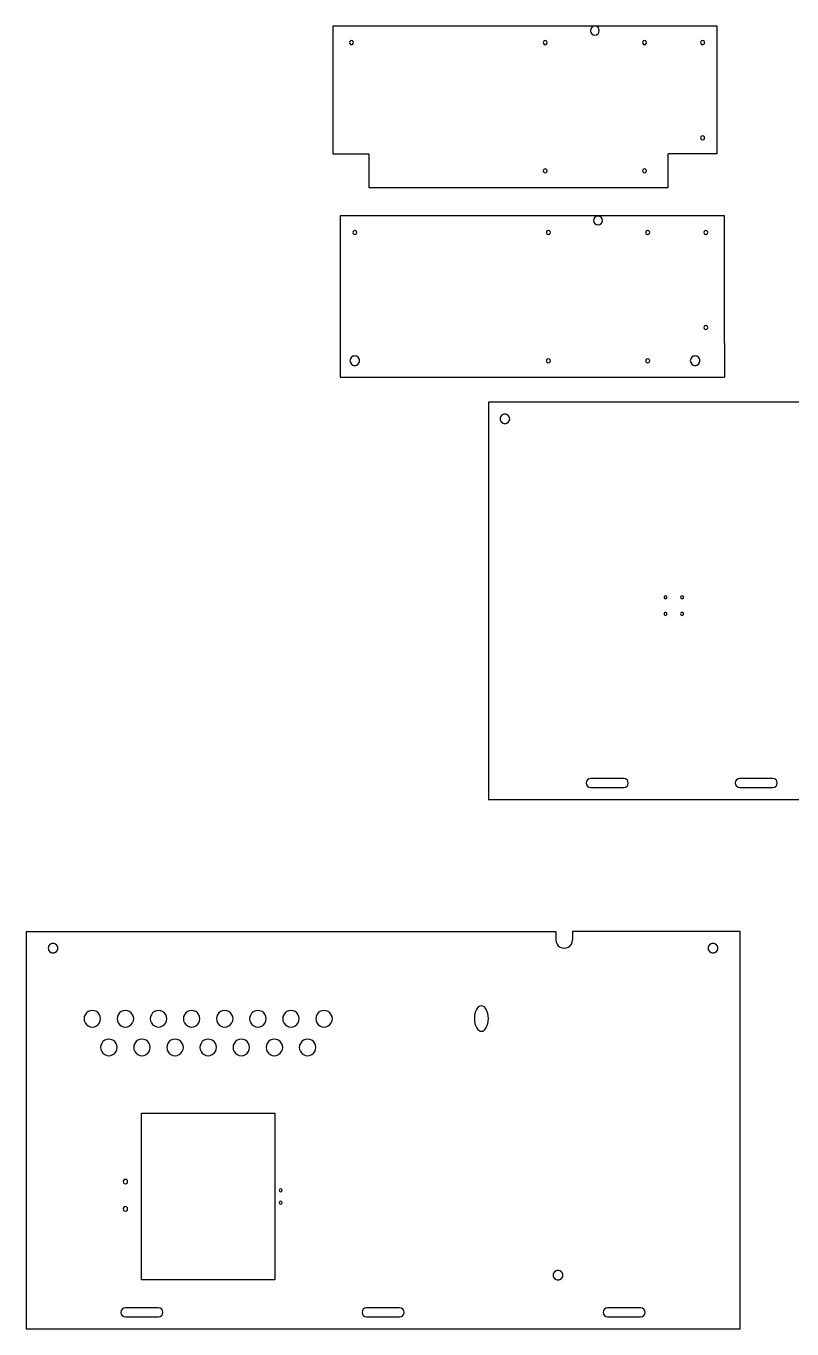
# Model space of a CAD drawing. Extents: x -891 to 831, y 0 to 1780.
# Drawn here: x -891 to -303, y 781 to 1780 of the extents above; entities that cross this region are included whole.
import ezdxf

# ---------------------------------------------------------------- set-up
doc = ezdxf.new("R2010")
doc.units = 0

msp = doc.modelspace()

# ---------------------------------------------------------------- linework, layer by layer
at = {"layer": 'Sketch055'}
for p, q in [((-890.857, 1085.41), (-484.458, 1085.41)), ((-890.857, 1085.41), (-890.857, 780.61)), ((-484.458, 1085.41), (-484.458, 1079.06)), ((-343.234, 1085.41), (-471.758, 1085.41)), ((-471.758, 1085.41), (-471.758, 1079.06)), ((-343.234, 780.61), (-343.234, 1085.41)), ((-873.763106, 1073.451311), (-873.83899, 1072.71)), ((-873.83899, 1072.71), (-873.763106, 1071.968689)), ((-873.547817, 1074.141641), (-873.763106, 1073.451311)), ((-873.763106, 1071.968689), (-873.547817, 1071.278359)), ((-872.758123, 1075.31035), (-873.547817, 1074.141641)), ((-873.547817, 1071.278359), (-872.758123, 1070.10965)), ((-871.588114, 1076.098117), (-872.758123, 1075.31035)), ((-872.758123, 1070.10965), (-871.588114, 1069.321883)), ((-870.89743, 1076.312269), (-871.588114, 1076.098117)), ((-870.155995, 1076.386931), (-870.89743, 1076.312269)), ((-869.41456, 1076.312269), (-870.155995, 1076.386931)), ((-868.723876, 1076.098117), (-869.41456, 1076.312269)), ((-867.553867, 1075.31035), (-868.723876, 1076.098117)), ((-868.723876, 1069.321883), (-867.553867, 1070.10965)), ((-866.764173, 1074.141641), (-867.553867, 1075.31035)), ((-867.553867, 1070.10965), (-866.764173, 1071.278359)), ((-866.548884, 1073.451311), (-866.764173, 1074.141641)), ((-866.764173, 1071.278359), (-866.548884, 1071.968689)), ((-866.473, 1072.71), (-866.548884, 1073.451311)), ((-866.548884, 1071.968689), (-866.473, 1072.71)), ((-866.473, 1072.71), (-866.473, 1072.71)), ((-484.458, 1079.06), (-484.238186, 1077.403176)), ((-484.238186, 1077.403176), (-483.607254, 1075.885005)), ((-483.607254, 1075.885005), (-482.607943, 1074.579519)), ((-482.607943, 1074.579519), (-481.282995, 1073.560747)), ((-481.282995, 1073.560747), (-479.738239, 1072.922694)), ((-479.738239, 1072.922694), (-478.108, 1072.71001)), ((-478.108, 1072.71001), (-476.477761, 1072.922694)), ((-476.477761, 1072.922694), (-474.933005, 1073.560747)), ((-474.933005, 1073.560747), (-473.608057, 1074.579519)), ((-473.608057, 1074.579519), (-472.608747, 1075.885005)), ((-472.608747, 1075.885005), (-471.977818, 1077.403176)), ((-471.977818, 1077.403176), (-471.75801, 1079.06)), ((-367.542106, 1073.451311), (-367.61799, 1072.71)), ((-367.61799, 1072.71), (-367.542106, 1071.968689)), ((-367.326817, 1074.141641), (-367.542106, 1073.451311)), ((-367.542106, 1071.968689), (-367.326817, 1071.278359)), ((-366.537123, 1075.31035), (-367.326817, 1074.141641)), ((-367.326817, 1071.278359), (-366.537123, 1070.10965)), ((-365.367114, 1076.098117), (-366.537123, 1075.31035)), ((-366.537123, 1070.10965), (-365.367114, 1069.321883)), ((-364.67643, 1076.312269), (-365.367114, 1076.098117)), ((-363.934995, 1076.386931), (-364.67643, 1076.312269)), ((-363.19356, 1076.312269), (-363.934995, 1076.386931)), ((-362.502876, 1076.098117), (-363.19356, 1076.312269)), ((-361.332867, 1075.31035), (-362.502876, 1076.098117)), ((-362.502876, 1069.321883), (-361.332867, 1070.10965)), ((-360.543173, 1074.141641), (-361.332867, 1075.31035)), ((-361.332867, 1070.10965), (-360.543173, 1071.278359)), ((-360.327884, 1073.451311), (-360.543173, 1074.141641)), ((-360.543173, 1071.278359), (-360.327884, 1071.968689)), ((-360.252, 1072.71), (-360.327884, 1073.451311)), ((-360.327884, 1071.968689), (-360.252, 1072.71)), ((-360.252, 1072.71), (-360.252, 1072.71)), ((-871.588114, 1069.321883), (-870.89743, 1069.107731)), ((-870.89743, 1069.107731), (-870.155995, 1069.033069)), ((-870.155995, 1069.033069), (-869.41456, 1069.107731)), ((-869.41456, 1069.107731), (-868.723876, 1069.321883)), ((-365.367114, 1069.321883), (-364.67643, 1069.107731)), ((-364.67643, 1069.107731), (-363.934995, 1069.033069)), ((-363.934995, 1069.033069), (-363.19356, 1069.107731)), ((-363.19356, 1069.107731), (-362.502876, 1069.321883)), ((-846.187182, 1020.166824), (-846.40699, 1018.51)), ((-845.556253, 1021.684995), (-846.187182, 1020.166824)), ((-844.556943, 1022.990481), (-845.556253, 1021.684995)), ((-843.231995, 1024.009253), (-844.556943, 1022.990481)), ((-841.687239, 1024.647306), (-843.231995, 1024.009253)), ((-840.057, 1024.85999), (-841.687239, 1024.647306)), ((-838.426761, 1024.647306), (-840.057, 1024.85999)), ((-836.882005, 1024.009253), (-838.426761, 1024.647306)), ((-835.557057, 1022.990481), (-836.882005, 1024.009253)), ((-834.557746, 1021.684995), (-835.557057, 1022.990481)), ((-833.926814, 1020.166824), (-834.557746, 1021.684995)), ((-833.707, 1018.51), (-833.926814, 1020.166824)), ((-820.787182, 1020.166824), (-821.00699, 1018.51)), ((-820.156253, 1021.684995), (-820.787182, 1020.166824)), ((-819.156943, 1022.990481), (-820.156253, 1021.684995)), ((-817.831995, 1024.009253), (-819.156943, 1022.990481)), ((-816.287239, 1024.647306), (-817.831995, 1024.009253)), ((-814.657, 1024.85999), (-816.287239, 1024.647306)), ((-813.026761, 1024.647306), (-814.657, 1024.85999)), ((-811.482005, 1024.009253), (-813.026761, 1024.647306)), ((-810.157057, 1022.990481), (-811.482005, 1024.009253)), ((-809.157746, 1021.684995), (-810.157057, 1022.990481)), ((-808.526814, 1020.166824), (-809.157746, 1021.684995)), ((-808.307, 1018.51), (-808.526814, 1020.166824)), ((-795.387182, 1020.166824), (-795.60699, 1018.51)), ((-794.756253, 1021.684995), (-795.387182, 1020.166824)), ((-793.756943, 1022.990481), (-794.756253, 1021.684995)), ((-792.431995, 1024.009253), (-793.756943, 1022.990481)), ((-790.887239, 1024.647306), (-792.431995, 1024.009253)), ((-789.257, 1024.85999), (-790.887239, 1024.647306)), ((-787.626761, 1024.647306), (-789.257, 1024.85999)), ((-786.082005, 1024.009253), (-787.626761, 1024.647306)), ((-784.757057, 1022.990481), (-786.082005, 1024.009253)), ((-783.757746, 1021.684995), (-784.757057, 1022.990481)), ((-783.126814, 1020.166824), (-783.757746, 1021.684995)), ((-782.907, 1018.51), (-783.126814, 1020.166824)), ((-769.987182, 1020.166824), (-770.20699, 1018.51)), ((-769.356253, 1021.684995), (-769.987182, 1020.166824)), ((-768.356943, 1022.990481), (-769.356253, 1021.684995)), ((-767.031995, 1024.009253), (-768.356943, 1022.990481)), ((-765.487239, 1024.647306), (-767.031995, 1024.009253)), ((-763.857, 1024.85999), (-765.487239, 1024.647306)), ((-762.226761, 1024.647306), (-763.857, 1024.85999)), ((-760.682005, 1024.009253), (-762.226761, 1024.647306)), ((-759.357057, 1022.990481), (-760.682005, 1024.009253)), ((-758.357746, 1021.684995), (-759.357057, 1022.990481)), ((-757.726814, 1020.166824), (-758.357746, 1021.684995)), ((-757.507, 1018.51), (-757.726814, 1020.166824)), ((-744.587182, 1020.166824), (-744.80699, 1018.51)), ((-743.956253, 1021.684995), (-744.587182, 1020.166824)), ((-742.956943, 1022.990481), (-743.956253, 1021.684995)), ((-741.631995, 1024.009253), (-742.956943, 1022.990481)), ((-740.087239, 1024.647306), (-741.631995, 1024.009253)), ((-738.457, 1024.85999), (-740.087239, 1024.647306)), ((-736.826761, 1024.647306), (-738.457, 1024.85999)), ((-735.282005, 1024.009253), (-736.826761, 1024.647306)), ((-733.957057, 1022.990481), (-735.282005, 1024.009253)), ((-732.957746, 1021.684995), (-733.957057, 1022.990481)), ((-732.326814, 1020.166824), (-732.957746, 1021.684995)), ((-732.107, 1018.51), (-732.326814, 1020.166824)), ((-719.187182, 1020.166824), (-719.40699, 1018.51)), ((-718.556253, 1021.684995), (-719.187182, 1020.166824)), ((-717.556943, 1022.990481), (-718.556253, 1021.684995)), ((-716.231995, 1024.009253), (-717.556943, 1022.990481)), ((-714.687239, 1024.647306), (-716.231995, 1024.009253)), ((-713.057, 1024.85999), (-714.687239, 1024.647306)), ((-711.426761, 1024.647306), (-713.057, 1024.85999)), ((-709.882005, 1024.009253), (-711.426761, 1024.647306)), ((-708.557057, 1022.990481), (-709.882005, 1024.009253)), ((-707.557746, 1021.684995), (-708.557057, 1022.990481)), ((-706.926814, 1020.166824), (-707.557746, 1021.684995)), ((-706.707, 1018.51), (-706.926814, 1020.166824)), ((-693.787182, 1020.166824), (-694.00699, 1018.51)), ((-693.156253, 1021.684995), (-693.787182, 1020.166824)), ((-692.156943, 1022.990481), (-693.156253, 1021.684995)), ((-690.831995, 1024.009253), (-692.156943, 1022.990481)), ((-689.287239, 1024.647306), (-690.831995, 1024.009253)), ((-687.657, 1024.85999), (-689.287239, 1024.647306)), ((-686.026761, 1024.647306), (-687.657, 1024.85999)), ((-684.482005, 1024.009253), (-686.026761, 1024.647306)), ((-683.157057, 1022.990481), (-684.482005, 1024.009253)), ((-682.157746, 1021.684995), (-683.157057, 1022.990481)), ((-681.526814, 1020.166824), (-682.157746, 1021.684995)), ((-681.307, 1018.51), (-681.526814, 1020.166824)), ((-668.387182, 1020.166824), (-668.60699, 1018.51)), ((-667.756253, 1021.684995), (-668.387182, 1020.166824)), ((-666.756943, 1022.990481), (-667.756253, 1021.684995)), ((-665.431995, 1024.009253), (-666.756943, 1022.990481)), ((-663.887239, 1024.647306), (-665.431995, 1024.009253)), ((-662.257, 1024.85999), (-663.887239, 1024.647306)), ((-660.626761, 1024.647306), (-662.257, 1024.85999)), ((-659.082005, 1024.009253), (-660.626761, 1024.647306)), ((-657.757057, 1022.990481), (-659.082005, 1024.009253)), ((-656.757746, 1021.684995), (-657.757057, 1022.990481)), ((-656.126814, 1020.166824), (-656.757746, 1021.684995)), ((-655.907, 1018.51), (-656.126814, 1020.166824)), ((-546.832634, 1020.711198), (-546.941003, 1018.738482)), ((-546.52183, 1022.548593), (-546.832634, 1020.711198)), ((-546.030039, 1024.211303), (-546.52183, 1022.548593)), ((-545.378711, 1025.659968), (-546.030039, 1024.211303)), ((-544.589296, 1026.855226), (-545.378711, 1025.659968)), ((-543.683241, 1027.757715), (-544.589296, 1026.855226)), ((-542.681997, 1028.328073), (-543.683241, 1027.757715)), ((-541.607013, 1028.52694), (-542.681997, 1028.328073)), ((-540.532029, 1028.328073), (-541.607013, 1028.52694)), ((-539.530785, 1027.757715), (-540.532029, 1028.328073)), ((-538.624731, 1026.855226), (-539.530785, 1027.757715)), ((-537.835315, 1025.659968), (-538.624731, 1026.855226)), ((-537.183987, 1024.211303), (-537.835315, 1025.659968)), ((-536.692197, 1022.548593), (-537.183987, 1024.211303)), ((-536.381392, 1020.711198), (-536.692197, 1022.548593)), ((-536.273023, 1018.738482), (-536.381392, 1020.711198)), ((-846.40699, 1018.51), (-846.187179, 1016.853176)), ((-846.187179, 1016.853176), (-845.556248, 1015.335005)), ((-845.556248, 1015.335005), (-844.556938, 1014.029519)), ((-844.556938, 1014.029519), (-843.23199, 1013.010747)), ((-843.23199, 1013.010747), (-841.687234, 1012.372694)), ((-841.687234, 1012.372694), (-840.056995, 1012.16001)), ((-840.056995, 1012.16001), (-838.426756, 1012.372694)), ((-838.426756, 1012.372694), (-836.882, 1013.010747)), ((-836.882, 1013.010747), (-835.557052, 1014.029519)), ((-835.557052, 1014.029519), (-834.557742, 1015.335005)), ((-834.557742, 1015.335005), (-833.926813, 1016.853176)), ((-833.926813, 1016.853176), (-833.707005, 1018.51)), ((-833.707005, 1018.51), (-833.707, 1018.51)), ((-821.00699, 1018.51), (-820.787179, 1016.853176)), ((-820.787179, 1016.853176), (-820.156248, 1015.335005)), ((-820.156248, 1015.335005), (-819.156938, 1014.029519)), ((-819.156938, 1014.029519), (-817.83199, 1013.010747)), ((-817.83199, 1013.010747), (-816.287234, 1012.372694)), ((-816.287234, 1012.372694), (-814.656995, 1012.16001)), ((-814.656995, 1012.16001), (-813.026756, 1012.372694)), ((-813.026756, 1012.372694), (-811.482, 1013.010747)), ((-811.482, 1013.010747), (-810.157052, 1014.029519)), ((-810.157052, 1014.029519), (-809.157742, 1015.335005)), ((-809.157742, 1015.335005), (-808.526813, 1016.853176)), ((-808.526813, 1016.853176), (-808.307005, 1018.51)), ((-808.307005, 1018.51), (-808.307, 1018.51)), ((-795.60699, 1018.51), (-795.387179, 1016.853176)), ((-795.387179, 1016.853176), (-794.756248, 1015.335005)), ((-794.756248, 1015.335005), (-793.756938, 1014.029519)), ((-793.756938, 1014.029519), (-792.43199, 1013.010747)), ((-792.43199, 1013.010747), (-790.887234, 1012.372694)), ((-790.887234, 1012.372694), (-789.256995, 1012.16001)), ((-789.256995, 1012.16001), (-787.626756, 1012.372694)), ((-787.626756, 1012.372694), (-786.082, 1013.010747)), ((-786.082, 1013.010747), (-784.757052, 1014.029519)), ((-784.757052, 1014.029519), (-783.757742, 1015.335005)), ((-783.757742, 1015.335005), (-783.126813, 1016.853176)), ((-783.126813, 1016.853176), (-782.907005, 1018.51)), ((-782.907005, 1018.51), (-782.907, 1018.51)), ((-770.20699, 1018.51), (-769.987179, 1016.853176)), ((-769.987179, 1016.853176), (-769.356248, 1015.335005)), ((-769.356248, 1015.335005), (-768.356938, 1014.029519)), ((-768.356938, 1014.029519), (-767.03199, 1013.010747)), ((-767.03199, 1013.010747), (-765.487234, 1012.372694)), ((-765.487234, 1012.372694), (-763.856995, 1012.16001)), ((-763.856995, 1012.16001), (-762.226756, 1012.372694)), ((-762.226756, 1012.372694), (-760.682, 1013.010747)), ((-760.682, 1013.010747), (-759.357052, 1014.029519)), ((-759.357052, 1014.029519), (-758.357742, 1015.335005)), ((-758.357742, 1015.335005), (-757.726813, 1016.853176)), ((-757.726813, 1016.853176), (-757.507005, 1018.51)), ((-757.507005, 1018.51), (-757.507, 1018.51)), ((-744.80699, 1018.51), (-744.587179, 1016.853176)), ((-744.587179, 1016.853176), (-743.956248, 1015.335005)), ((-743.956248, 1015.335005), (-742.956938, 1014.029519)), ((-742.956938, 1014.029519), (-741.63199, 1013.010747)), ((-741.63199, 1013.010747), (-740.087234, 1012.372694)), ((-740.087234, 1012.372694), (-738.456995, 1012.16001)), ((-738.456995, 1012.16001), (-736.826756, 1012.372694)), ((-736.826756, 1012.372694), (-735.282, 1013.010747)), ((-735.282, 1013.010747), (-733.957052, 1014.029519)), ((-733.957052, 1014.029519), (-732.957742, 1015.335005)), ((-732.957742, 1015.335005), (-732.326813, 1016.853176)), ((-732.326813, 1016.853176), (-732.107005, 1018.51)), ((-732.107005, 1018.51), (-732.107, 1018.51)), ((-719.40699, 1018.51), (-719.187179, 1016.853176)), ((-719.187179, 1016.853176), (-718.556248, 1015.335005)), ((-718.556248, 1015.335005), (-717.556938, 1014.029519)), ((-717.556938, 1014.029519), (-716.23199, 1013.010747)), ((-716.23199, 1013.010747), (-714.687234, 1012.372694)), ((-714.687234, 1012.372694), (-713.056995, 1012.16001)), ((-713.056995, 1012.16001), (-711.426756, 1012.372694)), ((-711.426756, 1012.372694), (-709.882, 1013.010747)), ((-709.882, 1013.010747), (-708.557052, 1014.029519)), ((-708.557052, 1014.029519), (-707.557742, 1015.335005)), ((-707.557742, 1015.335005), (-706.926813, 1016.853176)), ((-706.926813, 1016.853176), (-706.707005, 1018.51)), ((-706.707005, 1018.51), (-706.707, 1018.51)), ((-694.00699, 1018.51), (-693.787179, 1016.853176)), ((-693.787179, 1016.853176), (-693.156248, 1015.335005)), ((-693.156248, 1015.335005), (-692.156938, 1014.029519)), ((-692.156938, 1014.029519), (-690.83199, 1013.010747)), ((-690.83199, 1013.010747), (-689.287234, 1012.372694)), ((-689.287234, 1012.372694), (-687.656995, 1012.16001)), ((-687.656995, 1012.16001), (-686.026756, 1012.372694)), ((-686.026756, 1012.372694), (-684.482, 1013.010747)), ((-684.482, 1013.010747), (-683.157052, 1014.029519)), ((-683.157052, 1014.029519), (-682.157742, 1015.335005)), ((-682.157742, 1015.335005), (-681.526813, 1016.853176)), ((-681.526813, 1016.853176), (-681.307005, 1018.51)), ((-681.307005, 1018.51), (-681.307, 1018.51)), ((-668.60699, 1018.51), (-668.387179, 1016.853176)), ((-668.387179, 1016.853176), (-667.756248, 1015.335005)), ((-667.756248, 1015.335005), (-666.756938, 1014.029519)), ((-666.756938, 1014.029519), (-665.43199, 1013.010747)), ((-665.43199, 1013.010747), (-663.887234, 1012.372694)), ((-663.887234, 1012.372694), (-662.256995, 1012.16001)), ((-662.256995, 1012.16001), (-660.626756, 1012.372694)), ((-660.626756, 1012.372694), (-659.082, 1013.010747)), ((-659.082, 1013.010747), (-657.757052, 1014.029519)), ((-657.757052, 1014.029519), (-656.757742, 1015.335005)), ((-656.757742, 1015.335005), (-656.126813, 1016.853176)), ((-656.126813, 1016.853176), (-655.907005, 1018.51)), ((-655.907005, 1018.51), (-655.907, 1018.51)), ((-546.941003, 1018.738482), (-546.832637, 1016.765765)), ((-546.832637, 1016.765765), (-546.521835, 1014.92837)), ((-546.521835, 1014.92837), (-546.030047, 1013.265657)), ((-546.030047, 1013.265657), (-545.378721, 1011.816989)), ((-545.378721, 1011.816989), (-544.589307, 1010.621728)), ((-544.589307, 1010.621728), (-543.683253, 1009.719235)), ((-543.683253, 1009.719235), (-542.68201, 1009.148871)), ((-540.532016, 1009.148871), (-539.530773, 1009.719235)), ((-539.530773, 1009.719235), (-538.62472, 1010.621728)), ((-538.62472, 1010.621728), (-537.835306, 1011.816989)), ((-537.835306, 1011.816989), (-537.18398, 1013.265657)), ((-537.18398, 1013.265657), (-536.692191, 1014.92837)), ((-536.692191, 1014.92837), (-536.381389, 1016.765765)), ((-536.381389, 1016.765765), (-536.273023, 1018.738482)), ((-832.856253, 999.684995), (-833.487182, 998.166824)), ((-831.856943, 1000.990481), (-832.856253, 999.684995)), ((-830.531995, 1002.009253), (-831.856943, 1000.990481)), ((-828.987239, 1002.647306), (-830.531995, 1002.009253)), ((-827.357, 1002.85999), (-828.987239, 1002.647306)), ((-825.726761, 1002.647306), (-827.357, 1002.85999)), ((-824.182005, 1002.009253), (-825.726761, 1002.647306)), ((-822.857057, 1000.990481), (-824.182005, 1002.009253)), ((-821.857746, 999.684995), (-822.857057, 1000.990481)), ((-821.226814, 998.166824), (-821.857746, 999.684995)), ((-807.456253, 999.684995), (-808.087182, 998.166824)), ((-806.456943, 1000.990481), (-807.456253, 999.684995)), ((-805.131995, 1002.009253), (-806.456943, 1000.990481)), ((-803.587239, 1002.647306), (-805.131995, 1002.009253)), ((-801.957, 1002.85999), (-803.587239, 1002.647306)), ((-800.326761, 1002.647306), (-801.957, 1002.85999)), ((-798.782005, 1002.009253), (-800.326761, 1002.647306)), ((-797.457057, 1000.990481), (-798.782005, 1002.009253)), ((-796.457746, 999.684995), (-797.457057, 1000.990481)), ((-795.826814, 998.166824), (-796.457746, 999.684995)), ((-782.056253, 999.684995), (-782.687182, 998.166824)), ((-781.056943, 1000.990481), (-782.056253, 999.684995)), ((-779.731995, 1002.009253), (-781.056943, 1000.990481)), ((-778.187239, 1002.647306), (-779.731995, 1002.009253)), ((-776.557, 1002.85999), (-778.187239, 1002.647306)), ((-774.926761, 1002.647306), (-776.557, 1002.85999)), ((-773.382005, 1002.009253), (-774.926761, 1002.647306)), ((-772.057057, 1000.990481), (-773.382005, 1002.009253)), ((-771.057746, 999.684995), (-772.057057, 1000.990481)), ((-770.426814, 998.166824), (-771.057746, 999.684995)), ((-756.656253, 999.684995), (-757.287182, 998.166824)), ((-755.656943, 1000.990481), (-756.656253, 999.684995)), ((-754.331995, 1002.009253), (-755.656943, 1000.990481)), ((-752.787239, 1002.647306), (-754.331995, 1002.009253)), ((-751.157, 1002.85999), (-752.787239, 1002.647306)), ((-749.526761, 1002.647306), (-751.157, 1002.85999)), ((-747.982005, 1002.009253), (-749.526761, 1002.647306)), ((-746.657057, 1000.990481), (-747.982005, 1002.009253)), ((-745.657746, 999.684995), (-746.657057, 1000.990481)), ((-745.026814, 998.166824), (-745.657746, 999.684995)), ((-731.256253, 999.684995), (-731.887182, 998.166824)), ((-730.256943, 1000.990481), (-731.256253, 999.684995)), ((-728.931995, 1002.009253), (-730.256943, 1000.990481)), ((-727.387239, 1002.647306), (-728.931995, 1002.009253)), ((-725.757, 1002.85999), (-727.387239, 1002.647306)), ((-724.126761, 1002.647306), (-725.757, 1002.85999)), ((-722.582005, 1002.009253), (-724.126761, 1002.647306)), ((-721.257057, 1000.990481), (-722.582005, 1002.009253)), ((-720.257746, 999.684995), (-721.257057, 1000.990481)), ((-719.626814, 998.166824), (-720.257746, 999.684995)), ((-705.856253, 999.684995), (-706.487182, 998.166824)), ((-704.856943, 1000.990481), (-705.856253, 999.684995)), ((-703.531995, 1002.009253), (-704.856943, 1000.990481)), ((-701.987239, 1002.647306), (-703.531995, 1002.009253)), ((-700.357, 1002.85999), (-701.987239, 1002.647306)), ((-698.726761, 1002.647306), (-700.357, 1002.85999)), ((-697.182005, 1002.009253), (-698.726761, 1002.647306)), ((-695.857057, 1000.990481), (-697.182005, 1002.009253)), ((-694.857746, 999.684995), (-695.857057, 1000.990481)), ((-694.226814, 998.166824), (-694.857746, 999.684995)), ((-680.456253, 999.684995), (-681.087182, 998.166824)), ((-679.456943, 1000.990481), (-680.456253, 999.684995)), ((-678.131995, 1002.009253), (-679.456943, 1000.990481)), ((-676.587239, 1002.647306), (-678.131995, 1002.009253)), ((-674.957, 1002.85999), (-676.587239, 1002.647306)), ((-673.326761, 1002.647306), (-674.957, 1002.85999)), ((-671.782005, 1002.009253), (-673.326761, 1002.647306)), ((-670.457057, 1000.990481), (-671.782005, 1002.009253)), ((-669.457746, 999.684995), (-670.457057, 1000.990481)), ((-668.826814, 998.166824), (-669.457746, 999.684995)), ((-542.68201, 1009.148871), (-541.607026, 1008.95)), ((-541.607, 1008.95), (-540.532016, 1009.148871)), ((-833.487182, 998.166824), (-833.70699, 996.51)), ((-833.70699, 996.51), (-833.487179, 994.853176)), ((-833.487179, 994.853176), (-832.856248, 993.335005)), ((-832.856248, 993.335005), (-831.856938, 992.029519)), ((-831.856938, 992.029519), (-830.53199, 991.010747)), ((-830.53199, 991.010747), (-828.987234, 990.372694)), ((-828.987234, 990.372694), (-827.356995, 990.16001)), ((-827.356995, 990.16001), (-825.726756, 990.372694)), ((-825.726756, 990.372694), (-824.182, 991.010747)), ((-824.182, 991.010747), (-822.857052, 992.029519)), ((-822.857052, 992.029519), (-821.857742, 993.335005)), ((-821.857742, 993.335005), (-821.226813, 994.853176)), ((-821.007, 996.51), (-821.226814, 998.166824)), ((-821.226813, 994.853176), (-821.007005, 996.51)), ((-821.007005, 996.51), (-821.007, 996.51)), ((-808.087182, 998.166824), (-808.30699, 996.51)), ((-808.30699, 996.51), (-808.087179, 994.853176)), ((-808.087179, 994.853176), (-807.456248, 993.335005)), ((-807.456248, 993.335005), (-806.456938, 992.029519)), ((-806.456938, 992.029519), (-805.13199, 991.010747)), ((-805.13199, 991.010747), (-803.587234, 990.372694)), ((-803.587234, 990.372694), (-801.956995, 990.16001)), ((-801.956995, 990.16001), (-800.326756, 990.372694)), ((-800.326756, 990.372694), (-798.782, 991.010747)), ((-798.782, 991.010747), (-797.457052, 992.029519)), ((-797.457052, 992.029519), (-796.457742, 993.335005)), ((-796.457742, 993.335005), (-795.826813, 994.853176)), ((-795.607, 996.51), (-795.826814, 998.166824)), ((-795.826813, 994.853176), (-795.607005, 996.51)), ((-795.607005, 996.51), (-795.607, 996.51)), ((-782.687182, 998.166824), (-782.90699, 996.51)), ((-782.90699, 996.51), (-782.687179, 994.853176)), ((-782.687179, 994.853176), (-782.056248, 993.335005)), ((-782.056248, 993.335005), (-781.056938, 992.029519)), ((-781.056938, 992.029519), (-779.73199, 991.010747)), ((-779.73199, 991.010747), (-778.187234, 990.372694)), ((-778.187234, 990.372694), (-776.556995, 990.16001)), ((-776.556995, 990.16001), (-774.926756, 990.372694)), ((-774.926756, 990.372694), (-773.382, 991.010747)), ((-773.382, 991.010747), (-772.057052, 992.029519)), ((-772.057052, 992.029519), (-771.057742, 993.335005)), ((-771.057742, 993.335005), (-770.426813, 994.853176)), ((-770.207, 996.51), (-770.426814, 998.166824)), ((-770.426813, 994.853176), (-770.207005, 996.51)), ((-770.207005, 996.51), (-770.207, 996.51)), ((-757.287182, 998.166824), (-757.50699, 996.51)), ((-757.50699, 996.51), (-757.287179, 994.853176)), ((-757.287179, 994.853176), (-756.656248, 993.335005)), ((-756.656248, 993.335005), (-755.656938, 992.029519)), ((-755.656938, 992.029519), (-754.33199, 991.010747)), ((-754.33199, 991.010747), (-752.787234, 990.372694)), ((-752.787234, 990.372694), (-751.156995, 990.16001)), ((-751.156995, 990.16001), (-749.526756, 990.372694)), ((-749.526756, 990.372694), (-747.982, 991.010747)), ((-747.982, 991.010747), (-746.657052, 992.029519)), ((-746.657052, 992.029519), (-745.657742, 993.335005)), ((-745.657742, 993.335005), (-745.026813, 994.853176)), ((-744.807, 996.51), (-745.026814, 998.166824)), ((-745.026813, 994.853176), (-744.807005, 996.51)), ((-744.807005, 996.51), (-744.807, 996.51)), ((-731.887182, 998.166824), (-732.10699, 996.51)), ((-732.10699, 996.51), (-731.887179, 994.853176)), ((-731.887179, 994.853176), (-731.256248, 993.335005)), ((-731.256248, 993.335005), (-730.256938, 992.029519)), ((-730.256938, 992.029519), (-728.93199, 991.010747)), ((-728.93199, 991.010747), (-727.387234, 990.372694)), ((-727.387234, 990.372694), (-725.756995, 990.16001)), ((-725.756995, 990.16001), (-724.126756, 990.372694)), ((-724.126756, 990.372694), (-722.582, 991.010747)), ((-722.582, 991.010747), (-721.257052, 992.029519)), ((-721.257052, 992.029519), (-720.257742, 993.335005)), ((-720.257742, 993.335005), (-719.626813, 994.853176)), ((-719.407, 996.51), (-719.626814, 998.166824)), ((-719.626813, 994.853176), (-719.407005, 996.51)), ((-719.407005, 996.51), (-719.407, 996.51)), ((-706.487182, 998.166824), (-706.70699, 996.51)), ((-706.70699, 996.51), (-706.487179, 994.853176)), ((-706.487179, 994.853176), (-705.856248, 993.335005)), ((-705.856248, 993.335005), (-704.856938, 992.029519)), ((-704.856938, 992.029519), (-703.53199, 991.010747)), ((-703.53199, 991.010747), (-701.987234, 990.372694)), ((-701.987234, 990.372694), (-700.356995, 990.16001)), ((-700.356995, 990.16001), (-698.726756, 990.372694)), ((-698.726756, 990.372694), (-697.182, 991.010747)), ((-697.182, 991.010747), (-695.857052, 992.029519)), ((-695.857052, 992.029519), (-694.857742, 993.335005)), ((-694.857742, 993.335005), (-694.226813, 994.853176)), ((-694.007, 996.51), (-694.226814, 998.166824)), ((-694.226813, 994.853176), (-694.007005, 996.51)), ((-694.007005, 996.51), (-694.007, 996.51)), ((-681.087182, 998.166824), (-681.30699, 996.51)), ((-681.30699, 996.51), (-681.087179, 994.853176)), ((-681.087179, 994.853176), (-680.456248, 993.335005)), ((-680.456248, 993.335005), (-679.456938, 992.029519)), ((-679.456938, 992.029519), (-678.13199, 991.010747)), ((-678.13199, 991.010747), (-676.587234, 990.372694)), ((-676.587234, 990.372694), (-674.956995, 990.16001)), ((-674.956995, 990.16001), (-673.326756, 990.372694)), ((-673.326756, 990.372694), (-671.782, 991.010747)), ((-671.782, 991.010747), (-670.457052, 992.029519)), ((-670.457052, 992.029519), (-669.457742, 993.335005)), ((-669.457742, 993.335005), (-668.826813, 994.853176)), ((-668.607, 996.51), (-668.826814, 998.166824)), ((-668.826813, 994.853176), (-668.607005, 996.51)), ((-668.607005, 996.51), (-668.607, 996.51)), ((-802.338, 946.091), (-699.976, 946.091)), ((-802.338, 818.329), (-802.338, 946.091)), ((-699.976, 946.091), (-699.976, 818.329)), ((-816.152999, 894.5036), (-816.3844, 893.64)), ((-816.3844, 893.64), (-816.152999, 892.7764)), ((-815.5208, 895.135799), (-816.152999, 894.5036)), ((-816.152999, 892.7764), (-815.5208, 892.144201)), ((-814.6572, 895.3672), (-815.5208, 895.135799)), ((-815.5208, 892.144201), (-814.6572, 891.9128)), ((-813.7936, 895.135799), (-814.6572, 895.3672)), ((-814.6572, 891.9128), (-813.7936, 892.144201)), ((-813.161401, 894.5036), (-813.7936, 895.135799)), ((-813.7936, 892.144201), (-813.161401, 892.7764)), ((-812.93, 893.64), (-813.161401, 894.5036)), ((-813.161401, 892.7764), (-812.93, 893.64)), ((-812.93, 893.64), (-812.93, 893.64)), ((-696.574169, 887.53715), (-696.7256, 886.972)), ((-696.7256, 886.972), (-696.574169, 886.40685)), ((-696.16045, 887.950869), (-696.574169, 887.53715)), ((-696.574169, 886.40685), (-696.16045, 885.993131)), ((-695.5953, 888.1023), (-696.16045, 887.950869)), ((-696.16045, 885.993131), (-695.5953, 885.8417)), ((-695.03015, 887.950869), (-695.5953, 888.1023)), ((-695.5953, 885.8417), (-695.03015, 885.993131)), ((-694.616431, 887.53715), (-695.03015, 887.950869)), ((-695.03015, 885.993131), (-694.616431, 886.40685)), ((-694.465, 886.972), (-694.616431, 887.53715)), ((-694.616431, 886.40685), (-694.465, 886.972)), ((-694.465, 886.972), (-694.465, 886.972)), ((-816.152999, 873.5486), (-816.3844, 872.685)), ((-816.3844, 872.685), (-816.152999, 871.8214)), ((-815.5208, 874.180799), (-816.152999, 873.5486)), ((-816.152999, 871.8214), (-815.5208, 871.189201)), ((-814.6572, 874.4122), (-815.5208, 874.180799)), ((-815.5208, 871.189201), (-814.6572, 870.9578)), ((-813.7936, 874.180799), (-814.6572, 874.4122)), ((-814.6572, 870.9578), (-813.7936, 871.189201)), ((-813.161401, 873.5486), (-813.7936, 874.180799)), ((-813.7936, 871.189201), (-813.161401, 871.8214)), ((-812.93, 872.685), (-813.161401, 873.5486)), ((-813.161401, 871.8214), (-812.93, 872.685)), ((-812.93, 872.685), (-812.93, 872.685)), ((-696.574169, 878.01315), (-696.7256, 877.448)), ((-696.7256, 877.448), (-696.574169, 876.88285)), ((-696.16045, 878.426869), (-696.574169, 878.01315)), ((-696.574169, 876.88285), (-696.16045, 876.469131)), ((-695.5953, 878.5783), (-696.16045, 878.426869)), ((-696.16045, 876.469131), (-695.5953, 876.3177)), ((-695.03015, 878.426869), (-695.5953, 878.5783)), ((-695.5953, 876.3177), (-695.03015, 876.469131)), ((-694.616431, 878.01315), (-695.03015, 878.426869)), ((-695.03015, 876.469131), (-694.616431, 876.88285)), ((-694.465, 877.448), (-694.616431, 878.01315)), ((-694.616431, 876.88285), (-694.465, 877.448)), ((-694.465, 877.448), (-694.465, 877.448)), ((-486.460106, 822.626311), (-486.53599, 821.885)), ((-486.53599, 821.885), (-486.460106, 821.143689)), ((-486.244817, 823.316641), (-486.460106, 822.626311)), ((-486.460106, 821.143689), (-486.244817, 820.453359)), ((-485.455123, 824.48535), (-486.244817, 823.316641)), ((-486.244817, 820.453359), (-485.455123, 819.28465)), ((-484.285114, 825.273117), (-485.455123, 824.48535)), ((-483.59443, 825.487269), (-484.285114, 825.273117)), ((-482.852995, 825.561931), (-483.59443, 825.487269)), ((-482.11156, 825.487269), (-482.852995, 825.561931)), ((-481.420876, 825.273117), (-482.11156, 825.487269)), ((-480.250867, 824.48535), (-481.420876, 825.273117)), ((-479.461173, 823.316641), (-480.250867, 824.48535)), ((-480.250867, 819.28465), (-479.461173, 820.453359)), ((-479.245884, 822.626311), (-479.461173, 823.316641)), ((-479.461173, 820.453359), (-479.245884, 821.143689)), ((-479.17, 821.885), (-479.245884, 822.626311)), ((-479.245884, 821.143689), (-479.17, 821.885)), ((-479.17, 821.885), (-479.17, 821.885)), ((-699.976, 818.329), (-802.338, 818.329)), ((-485.455123, 819.28465), (-484.285114, 818.496883)), ((-484.285114, 818.496883), (-483.59443, 818.282731)), ((-483.59443, 818.282731), (-482.852995, 818.208069)), ((-482.852995, 818.208069), (-482.11156, 818.282731)), ((-482.11156, 818.282731), (-481.420876, 818.496883)), ((-481.420876, 818.496883), (-480.250867, 819.28465)), ((-817.811269, 794.643307), (-818.080144, 793.310005)), ((-818.080144, 793.310005), (-817.811269, 791.976703)), ((-817.077883, 795.732603), (-817.811269, 794.643307)), ((-817.811269, 791.976703), (-817.077883, 790.887407)), ((-815.989841, 796.467849), (-817.077883, 795.732603)), ((-817.077883, 790.887407), (-815.989841, 790.152161)), ((-814.657, 796.739), (-815.989841, 796.467849)), ((-815.989841, 790.152161), (-814.657, 789.88101)), ((-789.257, 796.739), (-814.657, 796.739)), ((-814.657, 789.881), (-789.257, 789.881)), ((-787.924159, 796.467839), (-789.257, 796.73899)), ((-789.257, 789.881), (-787.924159, 790.152151)), ((-786.836117, 795.732593), (-787.924159, 796.467839)), ((-787.924159, 790.152151), (-786.836117, 790.887397)), ((-786.102731, 794.643297), (-786.836117, 795.732593)), ((-786.836117, 790.887397), (-786.102731, 791.976693)), ((-785.833856, 793.309995), (-786.102731, 794.643297)), ((-786.102731, 791.976693), (-785.833856, 793.309995)), ((-632.899269, 794.643307), (-633.168144, 793.310005)), ((-633.168144, 793.310005), (-632.899269, 791.976703)), ((-632.165883, 795.732603), (-632.899269, 794.643307)), ((-632.899269, 791.976703), (-632.165883, 790.887407)), ((-631.077841, 796.467849), (-632.165883, 795.732603)), ((-632.165883, 790.887407), (-631.077841, 790.152161)), ((-629.745, 796.739), (-631.077841, 796.467849)), ((-631.077841, 790.152161), (-629.745, 789.88101)), ((-604.345, 796.739), (-629.745, 796.739)), ((-629.745, 789.881), (-604.345, 789.881)), ((-603.012159, 796.467839), (-604.345, 796.73899)), ((-604.345, 789.881), (-603.012159, 790.152151)), ((-601.924117, 795.732593), (-603.012159, 796.467839)), ((-603.012159, 790.152151), (-601.924117, 790.887397)), ((-601.190731, 794.643297), (-601.924117, 795.732593)), ((-601.924117, 790.887397), (-601.190731, 791.976693)), ((-600.921856, 793.309995), (-601.190731, 794.643297)), ((-601.190731, 791.976693), (-600.921856, 793.309995)), ((-447.988269, 794.643307), (-448.257144, 793.310005)), ((-448.257144, 793.310005), (-447.988269, 791.976703)), ((-447.254883, 795.732603), (-447.988269, 794.643307)), ((-447.988269, 791.976703), (-447.254883, 790.887407)), ((-446.166841, 796.467849), (-447.254883, 795.732603)), ((-447.254883, 790.887407), (-446.166841, 790.152161)), ((-444.834, 796.739), (-446.166841, 796.467849)), ((-446.166841, 790.152161), (-444.834, 789.88101)), ((-419.434, 796.739), (-444.834, 796.739)), ((-444.834, 789.881), (-419.434, 789.881)), ((-418.101159, 796.467839), (-419.434, 796.73899)), ((-419.434, 789.881), (-418.101159, 790.152151)), ((-417.013117, 795.732593), (-418.101159, 796.467839)), ((-418.101159, 790.152151), (-417.013117, 790.887397)), ((-416.279731, 794.643297), (-417.013117, 795.732593)), ((-417.013117, 790.887397), (-416.279731, 791.976693)), ((-416.010856, 793.309995), (-416.279731, 794.643297)), ((-416.279731, 791.976693), (-416.010856, 793.309995)), ((-890.857, 780.61), (-343.234, 780.61))]:
    msp.add_line(p, q, dxfattribs=at)
at = {"layer": 'Sketch060'}
for p, q in [((-239.511, 1491.45), (-536.273, 1491.45)), ((-536.273, 1491.45), (-536.273, 1186.65)), ((-527.180106, 1479.491311), (-527.25599, 1478.75)), ((-526.964817, 1480.181641), (-527.180106, 1479.491311)), ((-526.175123, 1481.35035), (-526.964817, 1480.181641)), ((-525.005114, 1482.138117), (-526.175123, 1481.35035)), ((-524.31443, 1482.352269), (-525.005114, 1482.138117)), ((-523.572995, 1482.426931), (-524.31443, 1482.352269)), ((-522.83156, 1482.352269), (-523.572995, 1482.426931)), ((-522.140876, 1482.138117), (-522.83156, 1482.352269)), ((-520.970867, 1481.35035), (-522.140876, 1482.138117)), ((-520.181173, 1480.181641), (-520.970867, 1481.35035)), ((-519.965884, 1479.491311), (-520.181173, 1480.181641)), ((-519.89, 1478.75), (-519.965884, 1479.491311)), ((-527.25599, 1478.75), (-527.180106, 1478.008689)), ((-527.180106, 1478.008689), (-526.964817, 1477.318359)), ((-526.964817, 1477.318359), (-526.175123, 1476.14965)), ((-526.175123, 1476.14965), (-525.005114, 1475.361883)), ((-525.005114, 1475.361883), (-524.31443, 1475.147731)), ((-524.31443, 1475.147731), (-523.572995, 1475.073069)), ((-523.572995, 1475.073069), (-522.83156, 1475.147731)), ((-522.83156, 1475.147731), (-522.140876, 1475.361883)), ((-522.140876, 1475.361883), (-520.970867, 1476.14965)), ((-520.970867, 1476.14965), (-520.181173, 1477.318359)), ((-520.181173, 1477.318359), (-519.965884, 1478.008689)), ((-519.965884, 1478.008689), (-519.89, 1478.75)), ((-519.89, 1478.75), (-519.89, 1478.75)), ((-401.362169, 1342.40515), (-401.5136, 1341.84)), ((-401.5136, 1341.84), (-401.362169, 1341.27485)), ((-400.94845, 1342.818869), (-401.362169, 1342.40515)), ((-401.362169, 1341.27485), (-400.94845, 1340.861131)), ((-400.3833, 1342.9703), (-400.94845, 1342.818869)), ((-400.94845, 1340.861131), (-400.3833, 1340.7097)), ((-399.81815, 1342.818869), (-400.3833, 1342.9703)), ((-400.3833, 1340.7097), (-399.81815, 1340.861131)), ((-399.404431, 1342.40515), (-399.81815, 1342.818869)), ((-399.81815, 1340.861131), (-399.404431, 1341.27485)), ((-399.253, 1341.84), (-399.404431, 1342.40515)), ((-399.404431, 1341.27485), (-399.253, 1341.84)), ((-399.253, 1341.84), (-399.253, 1341.84)), ((-388.662169, 1342.40515), (-388.8136, 1341.84)), ((-388.8136, 1341.84), (-388.662169, 1341.27485)), ((-388.24845, 1342.818869), (-388.662169, 1342.40515)), ((-388.662169, 1341.27485), (-388.24845, 1340.861131)), ((-387.6833, 1342.9703), (-388.24845, 1342.818869)), ((-388.24845, 1340.861131), (-387.6833, 1340.7097)), ((-387.11815, 1342.818869), (-387.6833, 1342.9703)), ((-387.6833, 1340.7097), (-387.11815, 1340.861131)), ((-386.704431, 1342.40515), (-387.11815, 1342.818869)), ((-387.11815, 1340.861131), (-386.704431, 1341.27485)), ((-386.553, 1341.84), (-386.704431, 1342.40515)), ((-386.704431, 1341.27485), (-386.553, 1341.84)), ((-386.553, 1341.84), (-386.553, 1341.84)), ((-401.362169, 1329.70515), (-401.5136, 1329.14)), ((-400.94845, 1330.118869), (-401.362169, 1329.70515)), ((-400.3833, 1330.2703), (-400.94845, 1330.118869)), ((-399.81815, 1330.118869), (-400.3833, 1330.2703)), ((-399.404431, 1329.70515), (-399.81815, 1330.118869)), ((-399.253, 1329.14), (-399.404431, 1329.70515)), ((-388.662169, 1329.70515), (-388.8136, 1329.14)), ((-388.24845, 1330.118869), (-388.662169, 1329.70515)), ((-387.6833, 1330.2703), (-388.24845, 1330.118869)), ((-387.11815, 1330.118869), (-387.6833, 1330.2703)), ((-386.704431, 1329.70515), (-387.11815, 1330.118869)), ((-386.553, 1329.14), (-386.704431, 1329.70515)), ((-401.5136, 1329.14), (-401.362169, 1328.57485)), ((-401.362169, 1328.57485), (-400.94845, 1328.161131)), ((-400.94845, 1328.161131), (-400.3833, 1328.0097)), ((-400.3833, 1328.0097), (-399.81815, 1328.161131)), ((-399.81815, 1328.161131), (-399.404431, 1328.57485)), ((-399.404431, 1328.57485), (-399.253, 1329.14)), ((-399.253, 1329.14), (-399.253, 1329.14)), ((-388.8136, 1329.14), (-388.662169, 1328.57485)), ((-388.662169, 1328.57485), (-388.24845, 1328.161131)), ((-388.24845, 1328.161131), (-387.6833, 1328.0097)), ((-387.6833, 1328.0097), (-387.11815, 1328.161131)), ((-387.11815, 1328.161131), (-386.704431, 1328.57485)), ((-386.704431, 1328.57485), (-386.553, 1329.14)), ((-386.553, 1329.14), (-386.553, 1329.14)), ((-460.897269, 1200.684307), (-461.166144, 1199.351005)), ((-461.166144, 1199.351005), (-460.897269, 1198.017703)), ((-460.163883, 1201.773603), (-460.897269, 1200.684307)), ((-459.075841, 1202.508849), (-460.163883, 1201.773603)), ((-457.743, 1202.78), (-459.075841, 1202.508849)), ((-432.343, 1202.78), (-457.743, 1202.78)), ((-431.010159, 1202.506839), (-432.343, 1202.77799)), ((-429.922117, 1201.771593), (-431.010159, 1202.506839)), ((-429.188731, 1200.682297), (-429.922117, 1201.771593)), ((-428.919856, 1199.348995), (-429.188731, 1200.682297)), ((-429.188731, 1198.015693), (-428.919856, 1199.348995)), ((-346.597269, 1200.684307), (-346.866144, 1199.351005)), ((-346.866144, 1199.351005), (-346.597269, 1198.017703)), ((-345.863883, 1201.773603), (-346.597269, 1200.684307)), ((-344.775841, 1202.508849), (-345.863883, 1201.773603)), ((-343.443, 1202.78), (-344.775841, 1202.508849)), ((-318.043, 1202.78), (-343.443, 1202.78)), ((-316.710159, 1202.506839), (-318.043, 1202.77799)), ((-315.622117, 1201.771593), (-316.710159, 1202.506839)), ((-314.888731, 1200.682297), (-315.622117, 1201.771593)), ((-314.619856, 1199.348995), (-314.888731, 1200.682297)), ((-314.888731, 1198.015693), (-314.619856, 1199.348995)), ((-460.897269, 1198.017703), (-460.163883, 1196.928407)), ((-460.163883, 1196.928407), (-459.075841, 1196.193161)), ((-459.075841, 1196.193161), (-457.743, 1195.92201)), ((-457.743, 1195.92), (-432.343, 1195.92)), ((-432.343, 1195.92), (-431.010159, 1196.191151)), ((-431.010159, 1196.191151), (-429.922117, 1196.926397)), ((-429.922117, 1196.926397), (-429.188731, 1198.015693)), ((-346.597269, 1198.017703), (-345.863883, 1196.928407)), ((-345.863883, 1196.928407), (-344.775841, 1196.193161)), ((-344.775841, 1196.193161), (-343.443, 1195.92201)), ((-343.443, 1195.92), (-318.043, 1195.92)), ((-318.043, 1195.92), (-316.710159, 1196.191151)), ((-316.710159, 1196.191151), (-315.622117, 1196.926397)), ((-315.622117, 1196.926397), (-314.888731, 1198.015693)), ((-536.273, 1186.65), (-239.511, 1186.65))]:
    msp.add_line(p, q, dxfattribs=at)
at = {"layer": 'Sketch062'}
for p, q in [((-355.196, 1634.45), (-649.836, 1634.45)), ((-649.836, 1634.45), (-649.836, 1536.53)), ((-455.314839, 1632.252841), (-455.58599, 1630.92)), ((-455.58599, 1630.92), (-455.314839, 1629.587159)), ((-454.579593, 1633.340883), (-455.314839, 1632.252841)), ((-455.314839, 1629.587159), (-454.579593, 1628.499117)), ((-453.490297, 1634.074269), (-454.579593, 1633.340883)), ((-452.156995, 1634.343144), (-453.490297, 1634.074269)), ((-450.823693, 1634.074269), (-452.156995, 1634.343144)), ((-449.734397, 1633.340883), (-450.823693, 1634.074269)), ((-448.999151, 1632.252841), (-449.734397, 1633.340883)), ((-449.734397, 1628.499117), (-448.999151, 1629.587159)), ((-448.728, 1630.92), (-448.999151, 1632.252841)), ((-448.999151, 1629.587159), (-448.728, 1630.92)), ((-448.728, 1630.92), (-448.728, 1630.92)), ((-355.196, 1536.53), (-355.196, 1634.45)), ((-640.042823, 1622.512), (-640.247, 1621.75)), ((-640.247, 1621.75), (-640.042823, 1620.988)), ((-639.485, 1623.069823), (-640.042823, 1622.512)), ((-640.042823, 1620.988), (-639.485, 1620.430177)), ((-638.723, 1623.274), (-639.485, 1623.069823)), ((-639.485, 1620.430177), (-638.723, 1620.226)), ((-637.961, 1623.069823), (-638.723, 1623.274)), ((-638.723, 1620.226), (-637.961, 1620.430177)), ((-637.403177, 1622.512), (-637.961, 1623.069823)), ((-637.961, 1620.430177), (-637.403177, 1620.988)), ((-637.199, 1621.75), (-637.403177, 1622.512)), ((-637.403177, 1620.988), (-637.199, 1621.75)), ((-637.199, 1621.75), (-637.199, 1621.75)), ((-491.559823, 1622.512), (-491.764, 1621.75)), ((-491.764, 1621.75), (-491.559823, 1620.988)), ((-491.002, 1623.069823), (-491.559823, 1622.512)), ((-491.559823, 1620.988), (-491.002, 1620.430177)), ((-490.24, 1623.274), (-491.002, 1623.069823)), ((-491.002, 1620.430177), (-490.24, 1620.226)), ((-489.478, 1623.069823), (-490.24, 1623.274)), ((-490.24, 1620.226), (-489.478, 1620.430177)), ((-488.920177, 1622.512), (-489.478, 1623.069823)), ((-489.478, 1620.430177), (-488.920177, 1620.988)), ((-488.716, 1621.75), (-488.920177, 1622.512)), ((-488.920177, 1620.988), (-488.716, 1621.75)), ((-488.716, 1621.75), (-488.716, 1621.75)), ((-454.579593, 1628.499117), (-453.490297, 1627.765731)), ((-453.490297, 1627.765731), (-452.156995, 1627.496856)), ((-452.156995, 1627.496856), (-450.823693, 1627.765731)), ((-450.823693, 1627.765731), (-449.734397, 1628.499117)), ((-415.359823, 1622.512), (-415.564, 1621.75)), ((-415.564, 1621.75), (-415.359823, 1620.988)), ((-414.802, 1623.069823), (-415.359823, 1622.512)), ((-415.359823, 1620.988), (-414.802, 1620.430177)), ((-414.04, 1623.274), (-414.802, 1623.069823)), ((-414.802, 1620.430177), (-414.04, 1620.226)), ((-413.278, 1623.069823), (-414.04, 1623.274)), ((-414.04, 1620.226), (-413.278, 1620.430177)), ((-412.720177, 1622.512), (-413.278, 1623.069823)), ((-413.278, 1620.430177), (-412.720177, 1620.988)), ((-412.516, 1621.75), (-412.720177, 1622.512)), ((-412.720177, 1620.988), (-412.516, 1621.75)), ((-412.516, 1621.75), (-412.516, 1621.75)), ((-370.802823, 1622.512), (-371.007, 1621.75)), ((-371.007, 1621.75), (-370.802823, 1620.988)), ((-370.245, 1623.069823), (-370.802823, 1622.512)), ((-370.802823, 1620.988), (-370.245, 1620.430177)), ((-369.483, 1623.274), (-370.245, 1623.069823)), ((-370.245, 1620.430177), (-369.483, 1620.226)), ((-368.721, 1623.069823), (-369.483, 1623.274)), ((-369.483, 1620.226), (-368.721, 1620.430177)), ((-368.163177, 1622.512), (-368.721, 1623.069823)), ((-368.721, 1620.430177), (-368.163177, 1620.988)), ((-367.959, 1621.75), (-368.163177, 1622.512)), ((-368.163177, 1620.988), (-367.959, 1621.75)), ((-367.959, 1621.75), (-367.959, 1621.75)), ((-370.802823, 1549.492), (-371.007, 1548.73)), ((-370.245, 1550.049823), (-370.802823, 1549.492)), ((-369.483, 1550.254), (-370.245, 1550.049823)), ((-368.721, 1550.049823), (-369.483, 1550.254)), ((-368.163177, 1549.492), (-368.721, 1550.049823)), ((-367.959, 1548.73), (-368.163177, 1549.492)), ((-371.007, 1548.73), (-370.802823, 1547.968)), ((-370.802823, 1547.968), (-370.245, 1547.410177)), ((-370.245, 1547.410177), (-369.483, 1547.206)), ((-369.483, 1547.206), (-368.721, 1547.410177)), ((-368.721, 1547.410177), (-368.163177, 1547.968)), ((-368.163177, 1547.968), (-367.959, 1548.73)), ((-367.959, 1548.73), (-367.959, 1548.73)), ((-649.836, 1536.53), (-649.836, 1510.63)), ((-355.196, 1536.53), (-355.196, 1510.63)), ((-642.330106, 1524.071311), (-642.40599, 1523.33)), ((-642.40599, 1523.33), (-642.330106, 1522.588689)), ((-642.114817, 1524.761641), (-642.330106, 1524.071311)), ((-642.330106, 1522.588689), (-642.114817, 1521.898359)), ((-641.325123, 1525.93035), (-642.114817, 1524.761641)), ((-642.114817, 1521.898359), (-641.325123, 1520.72965)), ((-640.155114, 1526.718117), (-641.325123, 1525.93035)), ((-641.325123, 1520.72965), (-640.155114, 1519.941883)), ((-639.46443, 1526.932269), (-640.155114, 1526.718117)), ((-640.155114, 1519.941883), (-639.46443, 1519.727731)), ((-638.722995, 1527.006931), (-639.46443, 1526.932269)), ((-639.46443, 1519.727731), (-638.722995, 1519.653069)), ((-637.98156, 1526.932269), (-638.722995, 1527.006931)), ((-638.722995, 1519.653069), (-637.98156, 1519.727731)), ((-637.290876, 1526.718117), (-637.98156, 1526.932269)), ((-637.98156, 1519.727731), (-637.290876, 1519.941883)), ((-636.120867, 1525.93035), (-637.290876, 1526.718117)), ((-637.290876, 1519.941883), (-636.120867, 1520.72965)), ((-635.331173, 1524.761641), (-636.120867, 1525.93035)), ((-636.120867, 1520.72965), (-635.331173, 1521.898359)), ((-635.115884, 1524.071311), (-635.331173, 1524.761641)), ((-635.331173, 1521.898359), (-635.115884, 1522.588689)), ((-635.04, 1523.33), (-635.115884, 1524.071311)), ((-635.115884, 1522.588689), (-635.04, 1523.33)), ((-635.04, 1523.33), (-635.04, 1523.33)), ((-491.559823, 1524.092), (-491.764, 1523.33)), ((-491.764, 1523.33), (-491.559823, 1522.568)), ((-491.002, 1524.649823), (-491.559823, 1524.092)), ((-491.559823, 1522.568), (-491.002, 1522.010177)), ((-490.24, 1524.854), (-491.002, 1524.649823)), ((-491.002, 1522.010177), (-490.24, 1521.806)), ((-489.478, 1524.649823), (-490.24, 1524.854)), ((-490.24, 1521.806), (-489.478, 1522.010177)), ((-488.920177, 1524.092), (-489.478, 1524.649823)), ((-489.478, 1522.010177), (-488.920177, 1522.568)), ((-488.716, 1523.33), (-488.920177, 1524.092)), ((-488.920177, 1522.568), (-488.716, 1523.33)), ((-488.716, 1523.33), (-488.716, 1523.33)), ((-415.359823, 1524.092), (-415.564, 1523.33)), ((-415.564, 1523.33), (-415.359823, 1522.568)), ((-414.802, 1524.649823), (-415.359823, 1524.092)), ((-415.359823, 1522.568), (-414.802, 1522.010177)), ((-414.04, 1524.854), (-414.802, 1524.649823)), ((-414.802, 1522.010177), (-414.04, 1521.806)), ((-413.278, 1524.649823), (-414.04, 1524.854)), ((-414.04, 1521.806), (-413.278, 1522.010177)), ((-412.720177, 1524.092), (-413.278, 1524.649823)), ((-413.278, 1522.010177), (-412.720177, 1522.568)), ((-412.516, 1523.33), (-412.720177, 1524.092)), ((-412.720177, 1522.568), (-412.516, 1523.33)), ((-412.516, 1523.33), (-412.516, 1523.33)), ((-381.284106, 1524.071311), (-381.35999, 1523.33)), ((-381.35999, 1523.33), (-381.284106, 1522.588689)), ((-381.068817, 1524.761641), (-381.284106, 1524.071311)), ((-381.284106, 1522.588689), (-381.068817, 1521.898359)), ((-380.279123, 1525.93035), (-381.068817, 1524.761641)), ((-381.068817, 1521.898359), (-380.279123, 1520.72965)), ((-379.109114, 1526.718117), (-380.279123, 1525.93035)), ((-380.279123, 1520.72965), (-379.109114, 1519.941883)), ((-378.41843, 1526.932269), (-379.109114, 1526.718117)), ((-379.109114, 1519.941883), (-378.41843, 1519.727731)), ((-377.676995, 1527.006931), (-378.41843, 1526.932269)), ((-378.41843, 1519.727731), (-377.676995, 1519.653069)), ((-376.93556, 1526.932269), (-377.676995, 1527.006931)), ((-377.676995, 1519.653069), (-376.93556, 1519.727731)), ((-376.244876, 1526.718117), (-376.93556, 1526.932269)), ((-376.93556, 1519.727731), (-376.244876, 1519.941883)), ((-375.074867, 1525.93035), (-376.244876, 1526.718117)), ((-376.244876, 1519.941883), (-375.074867, 1520.72965)), ((-374.285173, 1524.761641), (-375.074867, 1525.93035)), ((-375.074867, 1520.72965), (-374.285173, 1521.898359)), ((-374.069884, 1524.071311), (-374.285173, 1524.761641)), ((-374.285173, 1521.898359), (-374.069884, 1522.588689)), ((-373.994, 1523.33), (-374.069884, 1524.071311)), ((-374.069884, 1522.588689), (-373.994, 1523.33)), ((-373.994, 1523.33), (-373.994, 1523.33)), ((-649.836, 1510.63), (-625.515, 1510.63)), ((-625.515, 1510.63), (-395.899, 1510.63)), ((-395.899, 1510.63), (-355.196, 1510.63))]:
    msp.add_line(p, q, dxfattribs=at)
at = {"layer": 'Sketch063'}
for p, q in [((-360.8, 1780.05), (-655.439, 1780.05)), ((-655.439, 1780.05), (-655.439, 1682.13)), ((-455.919297, 1779.674269), (-457.008593, 1778.940883)), ((-454.585995, 1779.943144), (-455.919297, 1779.674269)), ((-453.252693, 1779.674269), (-454.585995, 1779.943144)), ((-452.163397, 1778.940883), (-453.252693, 1779.674269)), ((-360.8, 1682.13), (-360.8, 1780.05)), ((-457.743839, 1777.852841), (-458.01499, 1776.52)), ((-458.01499, 1776.52), (-457.743839, 1775.187159)), ((-457.008593, 1778.940883), (-457.743839, 1777.852841)), ((-457.743839, 1775.187159), (-457.008593, 1774.099117)), ((-457.008593, 1774.099117), (-455.919297, 1773.365731)), ((-455.919297, 1773.365731), (-454.585995, 1773.096856)), ((-454.585995, 1773.096856), (-453.252693, 1773.365731)), ((-453.252693, 1773.365731), (-452.163397, 1774.099117)), ((-451.428151, 1777.852841), (-452.163397, 1778.940883)), ((-452.163397, 1774.099117), (-451.428151, 1775.187159)), ((-451.157, 1776.52), (-451.428151, 1777.852841)), ((-451.428151, 1775.187159), (-451.157, 1776.52)), ((-451.157, 1776.52), (-451.157, 1776.52)), ((-642.471823, 1768.112), (-642.676, 1767.35)), ((-642.676, 1767.35), (-642.471823, 1766.588)), ((-641.914, 1768.669823), (-642.471823, 1768.112)), ((-642.471823, 1766.588), (-641.914, 1766.030177)), ((-641.152, 1768.874), (-641.914, 1768.669823)), ((-641.914, 1766.030177), (-641.152, 1765.826)), ((-640.39, 1768.669823), (-641.152, 1768.874)), ((-641.152, 1765.826), (-640.39, 1766.030177)), ((-639.832177, 1768.112), (-640.39, 1768.669823)), ((-640.39, 1766.030177), (-639.832177, 1766.588)), ((-639.628, 1767.35), (-639.832177, 1768.112)), ((-639.832177, 1766.588), (-639.628, 1767.35)), ((-639.628, 1767.35), (-639.628, 1767.35)), ((-493.988823, 1768.112), (-494.193, 1767.35)), ((-494.193, 1767.35), (-493.988823, 1766.588)), ((-493.431, 1768.669823), (-493.988823, 1768.112)), ((-493.988823, 1766.588), (-493.431, 1766.030177)), ((-492.669, 1768.874), (-493.431, 1768.669823)), ((-493.431, 1766.030177), (-492.669, 1765.826)), ((-491.907, 1768.669823), (-492.669, 1768.874)), ((-492.669, 1765.826), (-491.907, 1766.030177)), ((-491.349177, 1768.112), (-491.907, 1768.669823)), ((-491.907, 1766.030177), (-491.349177, 1766.588)), ((-491.145, 1767.35), (-491.349177, 1768.112)), ((-491.349177, 1766.588), (-491.145, 1767.35)), ((-491.145, 1767.35), (-491.145, 1767.35)), ((-417.788823, 1768.112), (-417.993, 1767.35)), ((-417.993, 1767.35), (-417.788823, 1766.588)), ((-417.231, 1768.669823), (-417.788823, 1768.112)), ((-417.788823, 1766.588), (-417.231, 1766.030177)), ((-416.469, 1768.874), (-417.231, 1768.669823)), ((-417.231, 1766.030177), (-416.469, 1765.826)), ((-415.707, 1768.669823), (-416.469, 1768.874)), ((-416.469, 1765.826), (-415.707, 1766.030177)), ((-415.149177, 1768.112), (-415.707, 1768.669823)), ((-415.707, 1766.030177), (-415.149177, 1766.588)), ((-414.945, 1767.35), (-415.149177, 1768.112)), ((-415.149177, 1766.588), (-414.945, 1767.35)), ((-414.945, 1767.35), (-414.945, 1767.35)), ((-373.231823, 1768.112), (-373.436, 1767.35)), ((-373.436, 1767.35), (-373.231823, 1766.588)), ((-372.674, 1768.669823), (-373.231823, 1768.112)), ((-373.231823, 1766.588), (-372.674, 1766.030177)), ((-371.912, 1768.874), (-372.674, 1768.669823)), ((-372.674, 1766.030177), (-371.912, 1765.826)), ((-371.15, 1768.669823), (-371.912, 1768.874)), ((-371.912, 1765.826), (-371.15, 1766.030177)), ((-370.592177, 1768.112), (-371.15, 1768.669823)), ((-371.15, 1766.030177), (-370.592177, 1766.588)), ((-370.388, 1767.35), (-370.592177, 1768.112)), ((-370.592177, 1766.588), (-370.388, 1767.35)), ((-370.388, 1767.35), (-370.388, 1767.35)), ((-373.231823, 1695.092), (-373.436, 1694.33)), ((-373.436, 1694.33), (-373.231823, 1693.568)), ((-372.674, 1695.649823), (-373.231823, 1695.092)), ((-373.231823, 1693.568), (-372.674, 1693.010177)), ((-371.912, 1695.854), (-372.674, 1695.649823)), ((-372.674, 1693.010177), (-371.912, 1692.806)), ((-371.15, 1695.649823), (-371.912, 1695.854)), ((-371.912, 1692.806), (-371.15, 1693.010177)), ((-370.592177, 1695.092), (-371.15, 1695.649823)), ((-371.15, 1693.010177), (-370.592177, 1693.568)), ((-370.388, 1694.33), (-370.592177, 1695.092)), ((-370.592177, 1693.568), (-370.388, 1694.33)), ((-370.388, 1694.33), (-370.388, 1694.33)), ((-655.439, 1682.13), (-627.944, 1682.13)), ((-627.944, 1682.13), (-627.944, 1656.23)), ((-398.328, 1656.23), (-398.328, 1682.13)), ((-360.8, 1682.13), (-398.328, 1682.13)), ((-493.988823, 1669.692), (-494.193, 1668.93)), ((-493.431, 1670.249823), (-493.988823, 1669.692)), ((-492.669, 1670.454), (-493.431, 1670.249823)), ((-491.907, 1670.249823), (-492.669, 1670.454)), ((-491.349177, 1669.692), (-491.907, 1670.249823)), ((-491.145, 1668.93), (-491.349177, 1669.692)), ((-417.788823, 1669.692), (-417.993, 1668.93)), ((-417.231, 1670.249823), (-417.788823, 1669.692)), ((-416.469, 1670.454), (-417.231, 1670.249823)), ((-415.707, 1670.249823), (-416.469, 1670.454)), ((-415.149177, 1669.692), (-415.707, 1670.249823)), ((-414.945, 1668.93), (-415.149177, 1669.692)), ((-494.193, 1668.93), (-493.988823, 1668.168)), ((-493.988823, 1668.168), (-493.431, 1667.610177)), ((-493.431, 1667.610177), (-492.669, 1667.406)), ((-492.669, 1667.406), (-491.907, 1667.610177)), ((-491.907, 1667.610177), (-491.349177, 1668.168)), ((-491.349177, 1668.168), (-491.145, 1668.93)), ((-491.145, 1668.93), (-491.145, 1668.93)), ((-417.993, 1668.93), (-417.788823, 1668.168)), ((-417.788823, 1668.168), (-417.231, 1667.610177)), ((-417.231, 1667.610177), (-416.469, 1667.406)), ((-416.469, 1667.406), (-415.707, 1667.610177)), ((-415.707, 1667.610177), (-415.149177, 1668.168)), ((-415.149177, 1668.168), (-414.945, 1668.93)), ((-414.945, 1668.93), (-414.945, 1668.93)), ((-627.944, 1656.23), (-398.328, 1656.23))]:
    msp.add_line(p, q, dxfattribs=at)

doc.saveas('drawing.dxf')
